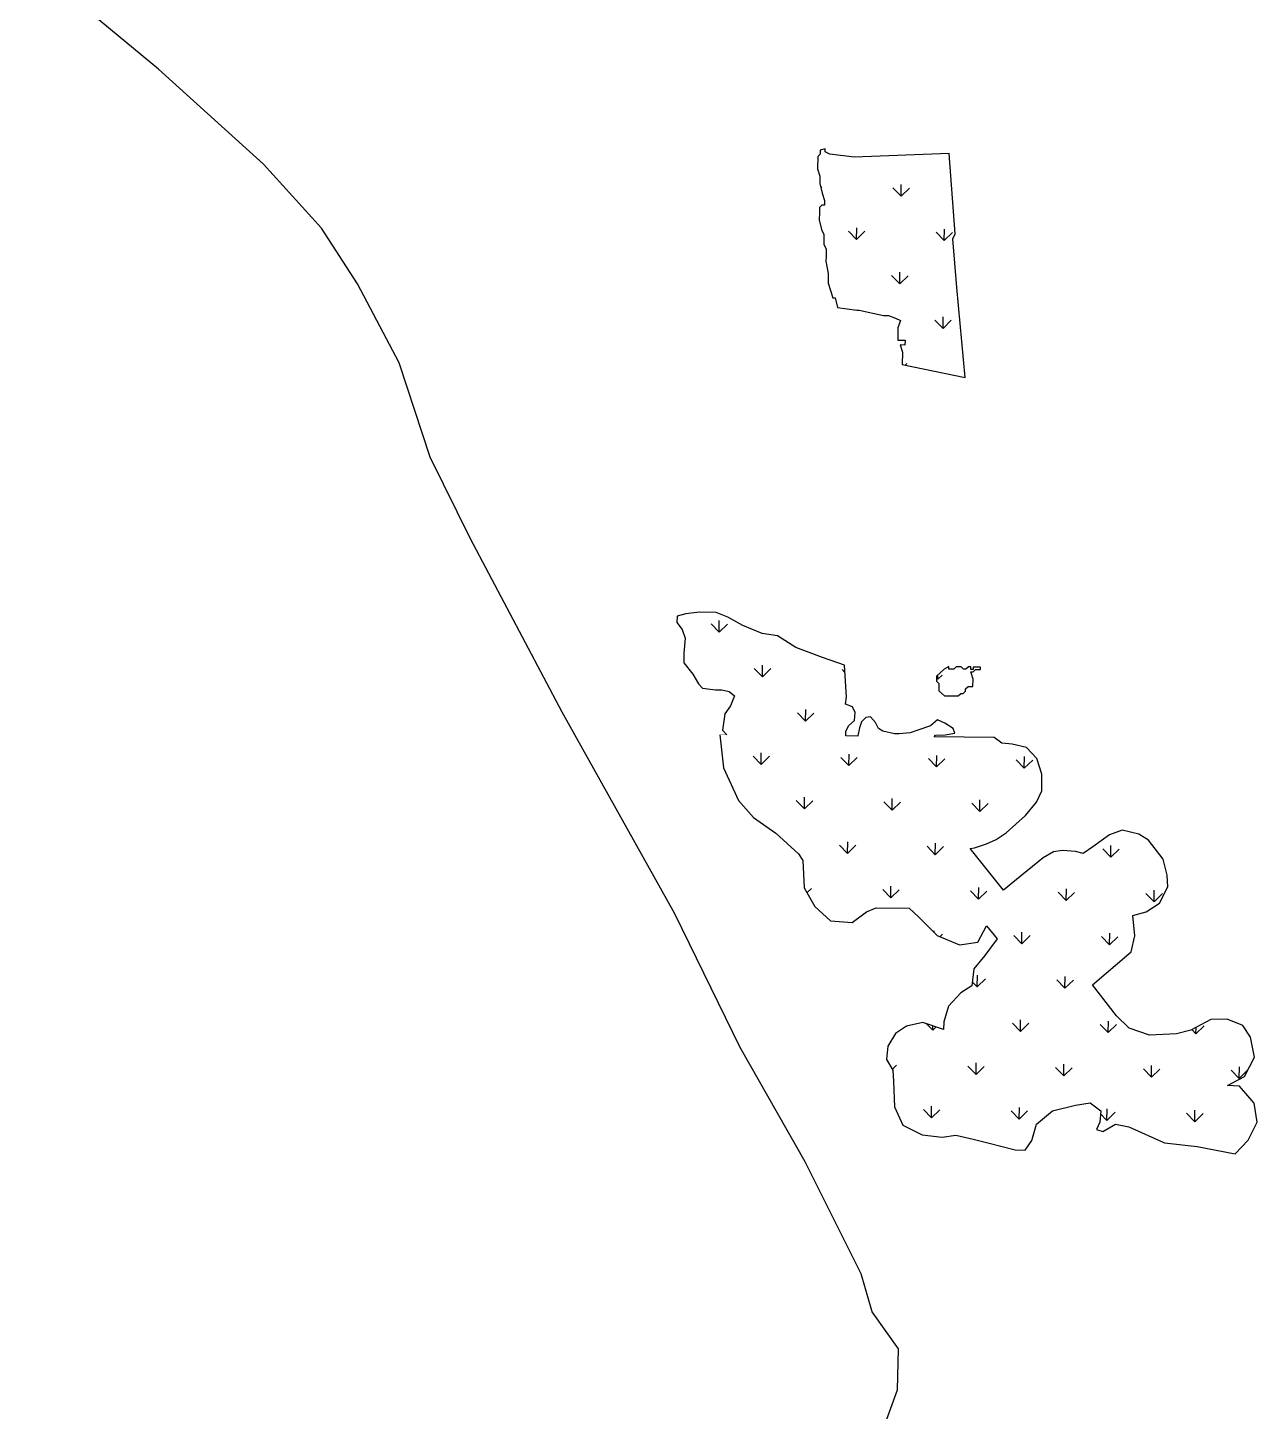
# Model space of a CAD drawing. Header units: metres. Extents: x 266580 to 276210, y 2111090 to 2136109.
# Drawn here: x 269282 to 271296, y 2114984 to 2117250 of the extents above; entities that cross this region are included whole.
import ezdxf

# ---------------------------------------------------------------- set-up
doc = ezdxf.new("R2010")
doc.units = ezdxf.units.M
doc.layers.add('MANGROOVES', color=112, linetype='Continuous')
doc.layers.add('village', color=3, linetype='Continuous')

msp = doc.modelspace()

# ---------------------------------------------------------------- linework, layer by layer
at = {"layer": 'MANGROOVES'}
for p, q in [((270576.2, 2117039.2), (270575.9, 2117019.3)), ((270580.2, 2117043.1), (270576.2, 2117039.2)), ((270580.3, 2117047.1), (270580.2, 2117043.1)), ((270588.3, 2117051.8), (270580.3, 2117049.6)), ((270580.3, 2117049.6), (270580.3, 2117047.1)), ((270588.2, 2117047), (270588.3, 2117051)), ((270596.2, 2117042.9), (270588.2, 2117047)), ((270588.3, 2117051), (270588.3, 2117051.8)), ((270635.9, 2117038.3), (270596.2, 2117042.9)), ((270791.3, 2117044), (270635.9, 2117038.3)), ((270801.3, 2116912.5), (270791.3, 2117044)), ((270575.9, 2117019.3), (270579.7, 2117007.3)), ((270579.7, 2117007.3), (270579.5, 2116995.3)), ((270579.5, 2116995.3), (270583.3, 2116979.4)), ((270583.3, 2116979.4), (270587.1, 2116967.4)), ((270587.1, 2116967.4), (270587, 2116959.4)), ((270578.8, 2116947.6), (270578.7, 2116935.6)), ((270578.9, 2116955.5), (270578.8, 2116947.6)), ((270583, 2116959.5), (270578.9, 2116955.5)), ((270587, 2116959.4), (270583, 2116959.5)), ((270578.7, 2116935.6), (270582.4, 2116919.6)), ((270582.4, 2116919.6), (270586.3, 2116911.6)), ((270586.2, 2116903.6), (270586, 2116895.7)), ((270586.3, 2116911.6), (270586.2, 2116907.6)), ((270586.2, 2116907.6), (270586.2, 2116903.6)), ((270797.2, 2116904.5), (270801.3, 2116912.5)), ((270804, 2116824.8), (270797.2, 2116904.5)), ((270586, 2116895.7), (270589.9, 2116887.7)), ((270589.7, 2116875.7), (270589.6, 2116867.8)), ((270589.9, 2116887.7), (270589.7, 2116875.7)), ((270589.6, 2116867.8), (270593.3, 2116847.8)), ((270593.3, 2116847.8), (270593.1, 2116831.9)), ((270593.1, 2116831.9), (270596.9, 2116819.9)), ((270596.9, 2116819.9), (270600.7, 2116807.9)), ((270600.7, 2116807.9), (270604.7, 2116807.8)), ((270604.7, 2116807.8), (270608.4, 2116791.8)), ((270817.8, 2116677.2), (270804, 2116824.8)), ((270608.4, 2116791.8), (270640.2, 2116787.4)), ((270640.2, 2116787.4), (270644.2, 2116787.3)), ((270644.2, 2116787.3), (270683.9, 2116778.8)), ((270683.9, 2116778.8), (270691.8, 2116778.6)), ((270691.8, 2116778.6), (270703.7, 2116774.5)), ((270703.7, 2116774.5), (270711.6, 2116770.4)), ((270711.6, 2116770.4), (270707.5, 2116758.5)), ((270707.5, 2116758.5), (270707.2, 2116738.6)), ((270707.2, 2116738.6), (270719.1, 2116738.4)), ((270719, 2116730.5), (270711, 2116730.6)), ((270711, 2116730.6), (270714.9, 2116718.6)), ((270714.9, 2116718.6), (270714.6, 2116698.7)), ((270719.1, 2116738.4), (270719, 2116730.5)), ((270714.6, 2116698.7), (270817.8, 2116677.2)), ((270346.2, 2116286.5), (270345.6, 2116276.1)), ((270359.9, 2116290.4), (270346.2, 2116286.5)), ((270382.5, 2116293), (270359.9, 2116290.4)), ((270409.6, 2116292.6), (270382.5, 2116293)), ((270428.7, 2116284.9), (270409.6, 2116292.6)), ((270345.6, 2116276.1), (270354, 2116264.6)), ((270354, 2116264.6), (270359.3, 2116250.4)), ((270453.3, 2116270.9), (270428.7, 2116284.9)), ((270485.3, 2116257.8), (270453.3, 2116270.9)), ((270359.3, 2116250.4), (270357.1, 2116226)), ((270510, 2116254.2), (270485.3, 2116257.8)), ((270540.5, 2116235.2), (270510, 2116254.2)), ((270357.1, 2116226), (270356.9, 2116210.1)), ((270584.1, 2116218.7), (270540.5, 2116235.2)), ((270619.8, 2116206.2), (270584.1, 2116218.7)), ((270356.9, 2116210.1), (270371.4, 2116191.4)), ((270623, 2116154.4), (270619.8, 2116206.2)), ((270782.9, 2116199.8), (270770.8, 2116188.1)), ((270790.9, 2116203.7), (270782.9, 2116199.8)), ((270790.9, 2116199.7), (270790.9, 2116203.7)), ((270798.8, 2116199.6), (270790.9, 2116199.7)), ((270802.9, 2116203.5), (270798.8, 2116199.6)), ((270810.9, 2116203.4), (270802.9, 2116203.5)), ((270814.8, 2116199.4), (270810.9, 2116203.4)), ((270818.8, 2116199.3), (270814.8, 2116199.4)), ((270822.8, 2116203.2), (270818.8, 2116199.3)), ((270826.8, 2116203.2), (270822.8, 2116203.2)), ((270826.7, 2116199.2), (270826.8, 2116203.2)), ((270830.7, 2116199.1), (270826.7, 2116199.2)), ((270830.5, 2116183.2), (270826.7, 2116195.2)), ((270826.7, 2116195.2), (270830.6, 2116195.2)), ((270830.6, 2116195.2), (270834.7, 2116199.1)), ((270830.8, 2116203.1), (270830.7, 2116199.1)), ((270842.7, 2116202.9), (270830.8, 2116203.1)), ((270834.7, 2116199.1), (270842.6, 2116199)), ((270842.6, 2116199), (270842.7, 2116202.9)), ((270371.4, 2116191.4), (270380.8, 2116175.3)), ((270380.8, 2116175.3), (270387.4, 2116168.2)), ((270770.8, 2116188.1), (270770.7, 2116180.1)), ((270770.7, 2116180.1), (270774.6, 2116176.1)), ((270774.6, 2116176.1), (270774.4, 2116164.1)), ((270830.3, 2116171.3), (270830.5, 2116183.2)), ((270387.4, 2116168.2), (270408.8, 2116165.7)), ((270408.8, 2116165.7), (270419.2, 2116165.5)), ((270419.2, 2116165.5), (270431, 2116162.8)), ((270431, 2116162.8), (270439.8, 2116156)), ((270439.8, 2116156), (270433.2, 2116139.4)), ((270621.4, 2116142.2), (270623, 2116154.4)), ((270774.4, 2116164.1), (270783.6, 2116156)), ((270783.6, 2116156), (270806.2, 2116155.7)), ((270806.2, 2116155.7), (270810.2, 2116159.6)), ((270810.2, 2116159.6), (270814.2, 2116159.6)), ((270814.2, 2116159.6), (270818.2, 2116163.5)), ((270818.2, 2116163.5), (270818.3, 2116167.5)), ((270818.3, 2116167.5), (270822.3, 2116171.4)), ((270822.3, 2116171.4), (270830.3, 2116171.3)), ((270433.2, 2116139.4), (270424.2, 2116126.6)), ((270632.8, 2116137.6), (270621.4, 2116142.2)), ((270637.5, 2116128.6), (270632.8, 2116137.6)), ((270636.2, 2116115.7), (270637.5, 2116128.6)), ((270424.2, 2116126.6), (270420.4, 2116099.7)), ((270622.2, 2116098.2), (270626.8, 2116107.3)), ((270626.8, 2116107.3), (270636.2, 2116115.7)), ((270647.7, 2116113.3), (270644.5, 2116103.4)), ((270654.8, 2116120.2), (270647.7, 2116113.3)), ((270662.6, 2116121.6), (270654.8, 2116120.2)), ((270671, 2116112.2), (270662.6, 2116121.6)), ((270675.6, 2116102.5), (270671, 2116112.2)), ((270760.8, 2116106.5), (270740, 2116099.4)), ((270772.4, 2116116.7), (270760.8, 2116106.5)), ((270784.2, 2116111.3), (270772.4, 2116116.7)), ((270798.1, 2116102.6), (270784.2, 2116111.3)), ((270415.8, 2116092.1), (270421.8, 2116037.7)), ((270420.4, 2116099.7), (270427.1, 2116092)), ((270622.1, 2116090.1), (270622.2, 2116098.2)), ((270642.5, 2116089.9), (270622.1, 2116090.1)), ((270644.5, 2116103.4), (270642, 2116090.4)), ((270642, 2116090.4), (270642.5, 2116089.9)), ((270683, 2116098), (270675.6, 2116102.5)), ((270701.7, 2116093.5), (270683, 2116098)), ((270709.7, 2116093.4), (270701.7, 2116093.5)), ((270727.7, 2116095.5), (270709.7, 2116093.4)), ((270740, 2116099.4), (270727.7, 2116095.5)), ((270766.7, 2116088.6), (270769.1, 2116091.2)), ((270865.2, 2116087.7), (270766.7, 2116088.6)), ((270769.1, 2116091.2), (270785, 2116092.1)), ((270785, 2116092.1), (270800.6, 2116094.8)), ((270800.6, 2116094.8), (270798.1, 2116102.6)), ((270877.6, 2116078.1), (270865.2, 2116087.7)), ((270894.4, 2116076.9), (270877.6, 2116078.1)), ((270918.1, 2116071.4), (270894.4, 2116076.9)), ((270935.1, 2116053.3), (270918.1, 2116071.4)), ((270421.8, 2116037.7), (270446.5, 2115984.6)), ((270943.2, 2116027.4), (270935.1, 2116053.3)), ((270942.9, 2116000.1), (270943.2, 2116027.4)), ((270934.3, 2115981.9), (270942.9, 2116000.1)), ((270446.5, 2115984.6), (270470.9, 2115956.4)), ((270916.2, 2115960.1), (270934.3, 2115981.9)), ((270470.9, 2115956.4), (270507.4, 2115930.7)), ((270884.7, 2115931.5), (270916.2, 2115960.1)), ((270507.4, 2115930.7), (270544.9, 2115897.3)), ((270868.5, 2115920.5), (270884.7, 2115931.5)), ((271054, 2115928), (271026.5, 2115908.4)), ((271074.4, 2115935.9), (271054, 2115928)), ((271101.9, 2115929.2), (271074.4, 2115935.9)), ((271117.6, 2115919.3), (271101.9, 2115929.2)), ((270825.7, 2115905.6), (270833, 2115906.9)), ((270880.2, 2115837.4), (270825.7, 2115905.6)), ((270833, 2115906.9), (270852.3, 2115913.7)), ((270852.3, 2115913.7), (270868.5, 2115920.5)), ((270962, 2115900.4), (270945.1, 2115890.5)), ((270977.1, 2115902.7), (270962, 2115900.4)), ((270998.4, 2115900.7), (270977.1, 2115902.7)), ((271010.6, 2115897.4), (270998.4, 2115900.7)), ((271026.5, 2115908.4), (271010.6, 2115897.4)), ((271142, 2115888.6), (271117.6, 2115919.3)), ((270544.9, 2115897.3), (270552, 2115886.2)), ((270552, 2115886.2), (270553.7, 2115841.5)), ((270945.1, 2115890.5), (270901.7, 2115855.3)), ((271148.4, 2115862), (271142, 2115888.6)), ((270901.7, 2115855.3), (270880.2, 2115837.4)), ((271149.2, 2115842.9), (271148.4, 2115862)), ((270553.7, 2115841.5), (270571.5, 2115810.6)), ((271135.7, 2115816.1), (271149.2, 2115842.9)), ((270571.5, 2115810.6), (270597, 2115787.2)), ((271114.1, 2115802.1), (271135.7, 2115816.1)), ((270597, 2115787.2), (270632.7, 2115784.6)), ((270632.7, 2115784.6), (270656, 2115801.9)), ((270656, 2115801.9), (270672, 2115808.9)), ((270672, 2115808.9), (270725.9, 2115808.3)), ((270725.9, 2115808.3), (270741.1, 2115793.8)), ((270741.1, 2115793.8), (270771.5, 2115763.3)), ((271092, 2115796.3), (271114.1, 2115802.1)), ((271095.5, 2115762.8), (271092, 2115796.3)), ((270838.1, 2115752.4), (270852.5, 2115779.4)), ((270852.5, 2115779.4), (270870, 2115758)), ((270771.5, 2115763.3), (270808.2, 2115748)), ((270808.2, 2115748), (270838.1, 2115752.4)), ((270870, 2115758), (270849.8, 2115730.3)), ((271089.1, 2115736.5), (271095.5, 2115762.8)), ((270849.8, 2115730.3), (270832, 2115709)), ((271025.9, 2115682.6), (271089.1, 2115736.5)), ((270832, 2115709), (270828.4, 2115681.1)), ((270828.4, 2115681.1), (270810.7, 2115669.2)), ((271065.4, 2115631.6), (271025.9, 2115682.6)), ((270810.7, 2115669.2), (270790.1, 2115647.5)), ((270790.1, 2115647.5), (270782.6, 2115621.7)), ((271086.1, 2115611.6), (271065.4, 2115631.6)), ((270721.6, 2115614.7), (270703.3, 2115602.8)), ((270748, 2115621), (270721.6, 2115614.7)), ((270781.9, 2115609.1), (270748, 2115621)), ((270782.6, 2115621.7), (270781.9, 2115609.1)), ((271119.5, 2115600.3), (271086.1, 2115611.6)), ((271187.2, 2115608.3), (271163.5, 2115602)), ((271219.8, 2115626), (271187.2, 2115608.3)), ((271246.7, 2115626.3), (271219.8, 2115626)), ((271272.4, 2115616.1), (271246.7, 2115626.3)), ((271284.9, 2115596.7), (271272.4, 2115616.1)), ((270703.3, 2115602.8), (270691, 2115582.1)), ((271163.5, 2115602), (271119.5, 2115600.3)), ((271291.1, 2115564.1), (271284.9, 2115596.7)), ((270691, 2115582.1), (270688.5, 2115560.2)), ((271274.8, 2115532.4), (271291.1, 2115564.1)), ((270688.5, 2115560.2), (270699.3, 2115543)), ((270699.3, 2115543), (270700.2, 2115524.3)), ((270700.2, 2115524.3), (270702, 2115482.9)), ((271247.2, 2115517.9), (271274.8, 2115532.4)), ((271266.9, 2115516.5), (271247.2, 2115517.9)), ((271290.9, 2115488.9), (271266.9, 2115516.5)), ((270702, 2115482.9), (270715.4, 2115452.6)), ((270934.3, 2115454.5), (270960.7, 2115476.2)), ((270960.7, 2115476.2), (270998.4, 2115485.6)), ((270998.4, 2115485.6), (271022.3, 2115489.3)), ((271022.3, 2115489.3), (271039.9, 2115476.4)), ((271039.9, 2115476.4), (271038, 2115457.7)), ((271295.9, 2115457.4), (271290.9, 2115488.9)), ((270715.4, 2115452.6), (270746.9, 2115436.7)), ((270926.7, 2115427.7), (270934.3, 2115454.5)), ((271038, 2115457.7), (271032.4, 2115445.7)), ((271042.8, 2115442.3), (271063.8, 2115454.1)), ((271063.8, 2115454.1), (271085.8, 2115450)), ((271085.8, 2115450), (271143.9, 2115424)), ((271280.8, 2115428), (271295.9, 2115457.4)), ((270746.9, 2115436.7), (270780, 2115433.2)), ((270780, 2115433.2), (270802, 2115436.2)), ((270802, 2115436.2), (270830.5, 2115429.8)), ((270830.5, 2115429.8), (270856.8, 2115423)), ((270916, 2115411.9), (270926.7, 2115427.7)), ((271032.4, 2115445.7), (271042.8, 2115442.3)), ((271259.6, 2115405.7), (271280.8, 2115428)), ((270856.8, 2115423), (270899.6, 2115412)), ((270899.6, 2115412), (270916, 2115411.9)), ((271143.9, 2115424), (271197.7, 2115417.9)), ((271197.7, 2115417.9), (271259.6, 2115405.7))]:
    msp.add_line(p, q, dxfattribs=at)
at = {"layer": 'MANGROOVES', "linetype": 'Continuous'}
for p, q in [((270581.2, 2116988.3), (270582.6, 2116989.6)), ((270712.6, 2116974.3), (270712.9, 2116993.3)), ((270712.6, 2116974.3), (270699.3, 2116987.9)), ((270712.6, 2116974.3), (270726.3, 2116987.5)), ((270639.7, 2116903.5), (270640, 2116922.5)), ((270783.4, 2116901.4), (270783.7, 2116920.4)), ((270639.7, 2116903.5), (270626.4, 2116917.2)), ((270639.7, 2116903.5), (270653.4, 2116916.8)), ((270783.4, 2116901.4), (270770.1, 2116915.1)), ((270783.4, 2116901.4), (270797, 2116914.7)), ((270710.5, 2116830.6), (270697.2, 2116844.3)), ((270710.5, 2116830.6), (270710.8, 2116849.6)), ((270710.5, 2116830.6), (270724.2, 2116843.9)), ((270781.3, 2116757.7), (270768, 2116771.4)), ((270781.3, 2116757.7), (270781.6, 2116776.8)), ((270781.3, 2116757.7), (270794.9, 2116771)), ((270719.4, 2116697.6), (270722.1, 2116700.2)), ((270414.8, 2116260.1), (270401.5, 2116273.8)), ((270414.8, 2116260.1), (270415, 2116279.2)), ((270414.8, 2116260.1), (270428.4, 2116273.4)), ((270485.5, 2116187.2), (270472.3, 2116200.9)), ((270485.5, 2116187.2), (270485.8, 2116206.3)), ((270485.5, 2116187.2), (270499.2, 2116200.5)), ((270620.5, 2116194.1), (270615.9, 2116198.8)), ((270772.9, 2116183), (270770.8, 2116185.2)), ((270772.9, 2116183), (270773, 2116190.2)), ((270772.9, 2116183), (270779.7, 2116189.7)), ((270556.3, 2116114.4), (270543, 2116128)), ((270556.3, 2116114.4), (270556.6, 2116133.4)), ((270556.3, 2116114.4), (270570, 2116127.6)), ((270483.4, 2116043.6), (270483.7, 2116062.6)), ((270627.1, 2116041.5), (270627.4, 2116060.5)), ((270483.4, 2116043.6), (270470.2, 2116057.2)), ((270483.4, 2116043.6), (270497.1, 2116056.8)), ((270627.1, 2116041.5), (270613.8, 2116055.1)), ((270627.1, 2116041.5), (270640.8, 2116054.7)), ((270770.8, 2116039.4), (270757.5, 2116053)), ((270770.8, 2116039.4), (270771.1, 2116058.4)), ((270770.8, 2116039.4), (270784.4, 2116052.6)), ((270914.4, 2116037.3), (270901.2, 2116050.9)), ((270914.4, 2116037.3), (270914.7, 2116056.3)), ((270914.4, 2116037.3), (270928.1, 2116050.5)), ((270554.2, 2115970.7), (270540.9, 2115984.4)), ((270554.2, 2115970.7), (270554.5, 2115989.7)), ((270554.2, 2115970.7), (270567.9, 2115984)), ((270697.9, 2115968.6), (270684.6, 2115982.3)), ((270697.9, 2115968.6), (270698.2, 2115987.6)), ((270697.9, 2115968.6), (270711.6, 2115981.9)), ((270841.6, 2115966.5), (270828.3, 2115980.2)), ((270841.6, 2115966.5), (270841.8, 2115985.5)), ((270841.6, 2115966.5), (270855.2, 2115979.8)), ((270625, 2115897.8), (270611.7, 2115911.5)), ((270625, 2115897.8), (270625.3, 2115916.9)), ((270625, 2115897.8), (270638.7, 2115911.1)), ((270768.7, 2115895.7), (270755.4, 2115909.4)), ((270768.7, 2115895.7), (270769, 2115914.8)), ((270768.7, 2115895.7), (270782.3, 2115909)), ((271056, 2115891.5), (271042.7, 2115905.2)), ((271056, 2115891.5), (271056.3, 2115910.6)), ((271056, 2115891.5), (271069.7, 2115904.8)), ((270558.5, 2115833.2), (270565.8, 2115840.3)), ((270695.8, 2115824.9), (270682.5, 2115838.6)), ((270695.8, 2115824.9), (270696.1, 2115844)), ((270695.8, 2115824.9), (270709.5, 2115838.2)), ((270839.5, 2115822.8), (270826.2, 2115836.5)), ((270839.5, 2115822.8), (270839.7, 2115841.9)), ((270839.5, 2115822.8), (270853.1, 2115836.1)), ((270983.1, 2115820.7), (270969.9, 2115834.4)), ((270983.1, 2115820.7), (270983.4, 2115839.8)), ((270983.1, 2115820.7), (270996.8, 2115834)), ((271126.8, 2115818.6), (271113.5, 2115832.3)), ((271126.8, 2115818.6), (271127.1, 2115837.7)), ((271126.8, 2115818.6), (271140.5, 2115831.9)), ((270766.8, 2115768), (270766.9, 2115771.1)), ((270776.2, 2115761.3), (270780.2, 2115765.3)), ((270910.2, 2115749.9), (270910.5, 2115769)), ((271053.9, 2115747.8), (271054.2, 2115766.9)), ((270910.2, 2115749.9), (270897, 2115763.6)), ((270910.2, 2115749.9), (270923.9, 2115763.2)), ((271053.9, 2115747.8), (271040.6, 2115761.5)), ((271053.9, 2115747.8), (271067.6, 2115761.1)), ((270837.4, 2115679.2), (270837.6, 2115698.2)), ((270837.4, 2115679.2), (270829.2, 2115687.5)), ((270837.4, 2115679.2), (270851, 2115692.4)), ((270981, 2115677.1), (270967.8, 2115690.7)), ((270981, 2115677.1), (270981.3, 2115696.1)), ((270981, 2115677.1), (270994.7, 2115690.3)), ((270764.5, 2115608.4), (270754.4, 2115618.8)), ((270764.5, 2115608.4), (270764.6, 2115615.2)), ((270764.5, 2115608.4), (270769.7, 2115613.4)), ((270908.1, 2115606.3), (270894.9, 2115619.9)), ((270908.1, 2115606.3), (270908.4, 2115625.3)), ((270908.1, 2115606.3), (270921.8, 2115619.5)), ((271051.8, 2115604.2), (271038.5, 2115617.8)), ((271051.8, 2115604.2), (271052.1, 2115623.2)), ((271051.8, 2115604.2), (271065.5, 2115617.4)), ((271195.5, 2115602.1), (271188.7, 2115609.1)), ((271195.5, 2115602.1), (271209.1, 2115615.3)), ((271195.5, 2115602.1), (271195.6, 2115612.9)), ((270691.8, 2115554.9), (270691.9, 2115556.6)), ((270698.5, 2115544.3), (270705.3, 2115550.9)), ((270835.3, 2115535.5), (270822, 2115549.1)), ((270835.3, 2115535.5), (270835.5, 2115554.5)), ((270835.3, 2115535.5), (270848.9, 2115548.8)), ((270978.9, 2115533.4), (270965.7, 2115547)), ((270978.9, 2115533.4), (270979.2, 2115552.4)), ((270978.9, 2115533.4), (270992.6, 2115546.7)), ((271122.6, 2115531.3), (271109.3, 2115544.9)), ((271122.6, 2115531.3), (271122.9, 2115550.3)), ((271122.6, 2115531.3), (271136.3, 2115544.6)), ((271266.3, 2115529.2), (271253, 2115542.8)), ((271266.3, 2115529.2), (271266.5, 2115548.2)), ((271266.3, 2115529.2), (271279.9, 2115542.5)), ((270762.4, 2115464.7), (270749.1, 2115478.4)), ((270762.4, 2115464.7), (270762.6, 2115483.7)), ((270762.4, 2115464.7), (270776, 2115478)), ((270906, 2115462.6), (270892.8, 2115476.3)), ((270906, 2115462.6), (270906.3, 2115481.6)), ((270906, 2115462.6), (270919.7, 2115475.9)), ((271049.7, 2115460.5), (271039.4, 2115471.1)), ((271049.7, 2115460.5), (271050, 2115479.5)), ((271049.7, 2115460.5), (271063.4, 2115473.8)), ((271193.4, 2115458.4), (271180.1, 2115472.1)), ((271193.4, 2115458.4), (271193.7, 2115477.4)), ((271193.4, 2115458.4), (271207, 2115471.7))]:
    msp.add_line(p, q, dxfattribs=at)
at = {"layer": 'MANGROOVES', "const_width": 0.597}
msp.add_lwpolyline([(270427.1, 2116092), (270415.8, 2116092.1)], dxfattribs=at)
at = {"layer": 'village', "color": 3, "true_color": 0x00ff00}
msp.add_polyline3d([(270687, 2114965.3, 0), (270706.7, 2115019.3, 0), (270708.5, 2115086.6, 0), (270665.4, 2115146.7, 0), (270647, 2115209.4, 0), (270555.8, 2115392.5, 0), (270449, 2115580, 0), (270341.9, 2115798.8, 0), (270157.6, 2116129.2, 0), (270007.4, 2116412.8, 0), (269941.3, 2116546.8, 0), (269890.8, 2116701.1, 0), (269822.5, 2116830.6, 0), (269763.5, 2116922.1, 0), (269668.5, 2117026.7, 0), (269496.9, 2117182.3, 0), (269282.5, 2117360, 0)], dxfattribs=at)

doc.saveas('drawing.dxf')
